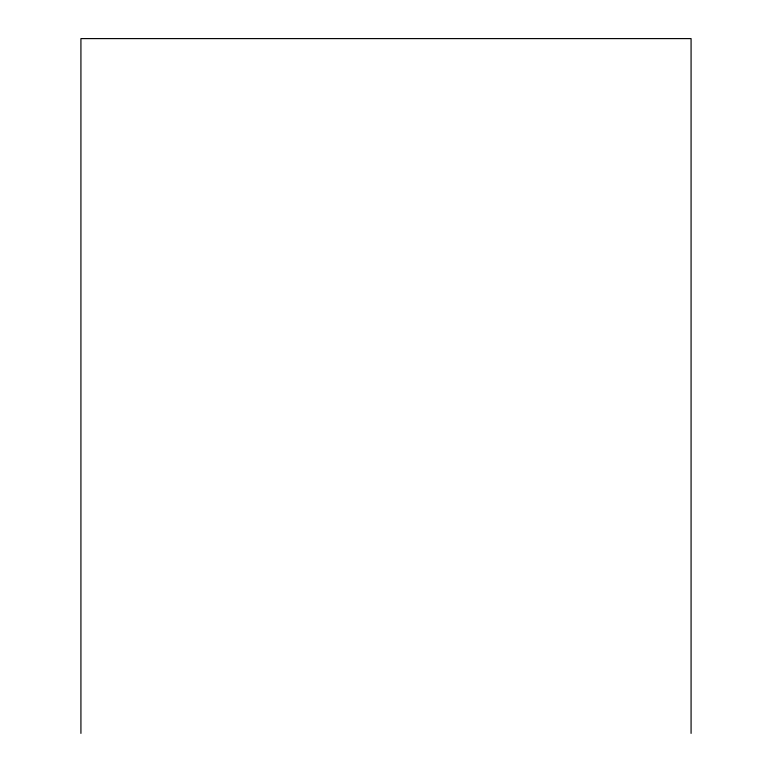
<?xml version="1.0" encoding="UTF-8"?>
<svg xmlns="http://www.w3.org/2000/svg" width="772" height="772" viewBox="0 0 772 772"><rect width="100%" height="100%" fill="white"/><g stroke="black" fill="none" stroke-linecap="round" stroke-linejoin="round"><path stroke-width="1.16" d="M691.075 733.4L691.075 38.6L80.925 38.6L80.925 733.4"/></g></svg>
